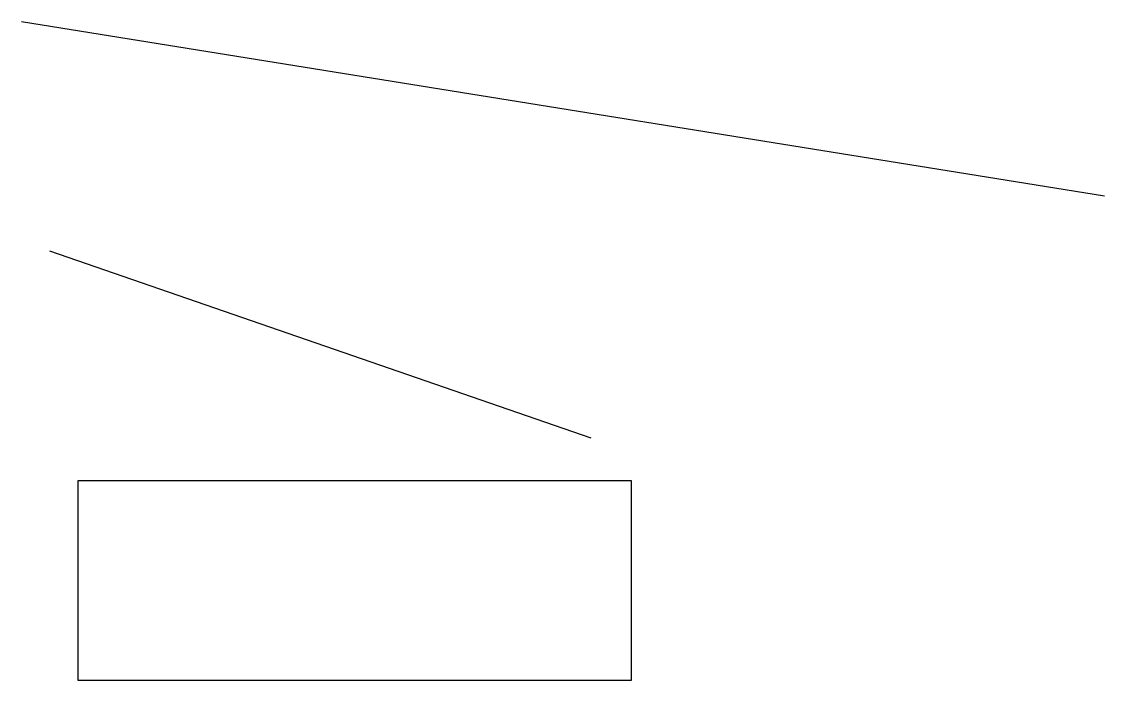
# Model space of a CAD drawing. Units: millimetres at full size, sheet at 1:100. Extents: x -10653 to 17510, y -12000 to 5143.
import ezdxf

# ---------------------------------------------------------------- set-up
doc = ezdxf.new("R2010")
doc.units = ezdxf.units.MM
doc.header["$LTSCALE"] = 100
doc.layers.add('0-0', color=7, linetype='Continuous')

msp = doc.modelspace()

# ---------------------------------------------------------------- linework, layer by layer
at = {"layer": '0-0'}
for p, q in [((-10653.1, 5142.9), (17510.2, 612.2)), ((4163.3, -5693.9), (-9918.4, -826.5))]:
    msp.add_line(p, q, dxfattribs=at)
msp.add_lwpolyline([(5204.1, -12000), (-9183.7, -12000), (-9183.7, -6795.9), (5204.1, -6795.9)], close=True, dxfattribs=at)

doc.saveas('drawing.dxf')
